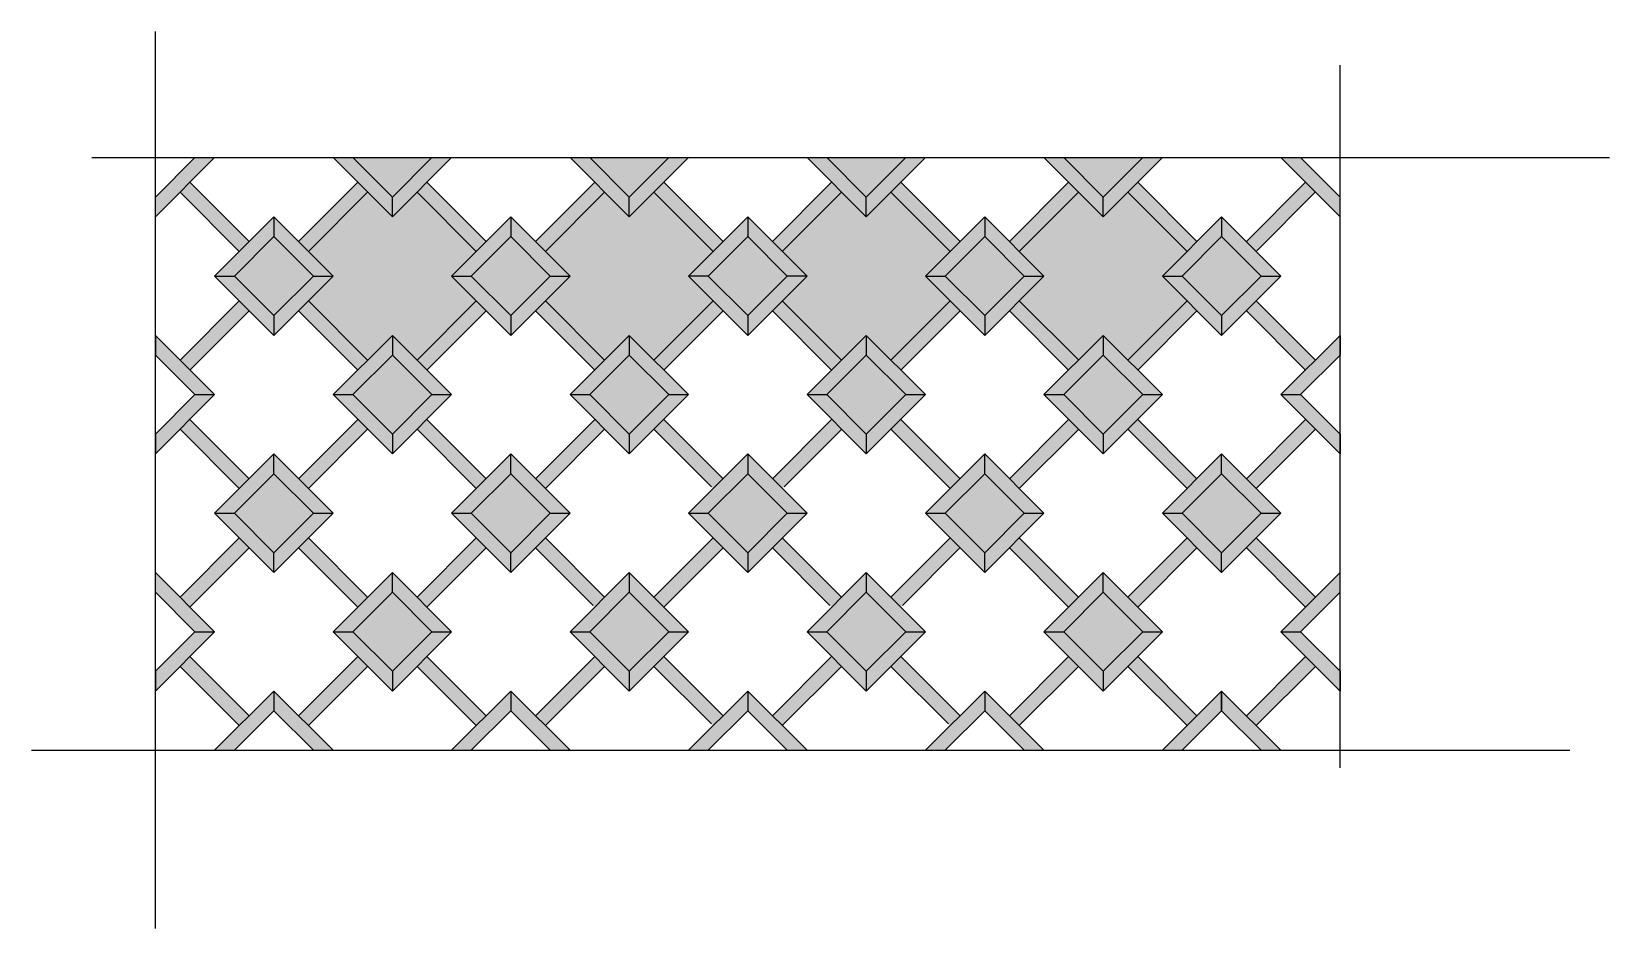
# Model space of a CAD drawing. Header units: millimetres. Extents: x -3946 to 18656, y 1353 to 14193.
import ezdxf

# ---------------------------------------------------------------- set-up
doc = ezdxf.new("R2010")
doc.units = ezdxf.units.MM
doc.header["$LTSCALE"] = 5
for name, color, linetype in [('251', 251, 'Continuous'), ('252', 252, 'Continuous'), ('253', 253, 'Continuous'), ('254', 254, 'Continuous'), ('5HAT', 8, 'Continuous'), ('9TIT', 9, 'Continuous')]:
    doc.layers.add(name, color=color, linetype=linetype)

msp = doc.modelspace()

# ---------------------------------------------------------------- hatches: boundary and pattern name
at = {"layer": '251'}
for points in [[(-2172, 11540), (-2172, 11823), (-1606, 12389), (-1324, 12389)], [(1222, 11823), (1222, 11540), (374, 12389), (656, 12389)], [(1222, 11540), (1222, 11823), (1788, 12389), (2071, 12389)], [(4616, 11823), (4616, 11540), (3768, 12389), (4050, 12389)], [(4616, 11540), (4616, 11823), (5182, 12389), (5465, 12389)], [(8010, 11823), (8010, 11540), (7162, 12389), (7445, 12389)], [(8010, 11540), (8010, 11823), (8576, 12389), (8859, 12389)], [(11404, 11823), (11404, 11540), (10556, 12389), (10839, 12389)], [(11404, 11540), (11404, 11823), (11970, 12389), (12253, 12389)], [(14798, 11823), (14798, 11540), (13950, 12389), (14233, 12389)], [(-475, 11257), (-475, 11540), (-1324, 10692), (-1041, 10692)], [(-475, 11540), (-475, 11257), (91, 10692), (374, 10692)], [(2919, 11257), (2919, 11540), (2071, 10692), (2353, 10692)], [(2919, 11540), (2919, 11257), (3485, 10692), (3768, 10692)], [(6313, 11257), (6313, 11540), (5465, 10692), (5748, 10692)], [(6313, 11540), (6313, 11257), (6879, 10692), (7162, 10692)], [(9707, 11257), (9707, 11540), (8859, 10692), (9142, 10692)], [(9707, 11540), (9707, 11257), (10273, 10692), (10556, 10692)], [(13101, 11257), (13101, 11540), (12253, 10692), (12536, 10692)], [(13101, 11540), (13101, 11257), (13667, 10692), (13950, 10692)], [(-475, 10126), (-475, 9843), (-1324, 10692), (-1041, 10692)], [(-475, 9843), (-475, 10126), (91, 10692), (374, 10692)], [(2919, 10126), (2919, 9843), (2071, 10692), (2353, 10692)], [(2919, 9843), (2919, 10126), (3485, 10692), (3768, 10692)], [(6313, 10126), (6313, 9843), (5465, 10692), (5748, 10692)], [(6313, 9843), (6313, 10126), (6879, 10692), (7162, 10692)], [(9707, 10126), (9707, 9843), (8859, 10692), (9142, 10692)], [(9707, 9843), (9707, 10126), (10273, 10692), (10556, 10692)], [(13101, 10126), (13101, 9843), (12253, 10692), (12536, 10692)], [(13101, 9843), (13101, 10126), (13667, 10692), (13950, 10692)], [(-2172, 9843), (-2172, 9560), (-1606, 8995), (-1324, 8995)], [(1222, 9560), (1222, 9843), (374, 8995), (656, 8995)], [(1222, 9843), (1222, 9560), (1788, 8995), (2071, 8995)], [(4616, 9560), (4616, 9843), (3768, 8995), (4050, 8995)], [(4616, 9843), (4616, 9560), (5182, 8995), (5465, 8995)], [(8010, 9560), (8010, 9843), (7162, 8995), (7445, 8995)], [(8010, 9843), (8010, 9560), (8576, 8995), (8859, 8995)], [(11404, 9560), (11404, 9843), (10556, 8995), (10839, 8995)], [(11404, 9843), (11404, 9560), (11970, 8995), (12253, 8995)], [(14798, 9560), (14798, 9843), (13950, 8995), (14233, 8995)], [(-2172, 8146), (-2172, 8429), (-1606, 8995), (-1324, 8995)], [(1222, 8429), (1222, 8146), (374, 8995), (656, 8995)], [(1222, 8146), (1222, 8429), (1788, 8995), (2071, 8995)], [(4616, 8429), (4616, 8146), (3768, 8995), (4050, 8995)], [(4616, 8146), (4616, 8429), (5182, 8995), (5465, 8995)], [(8010, 8429), (8010, 8146), (7162, 8995), (7445, 8995)], [(8010, 8146), (8010, 8429), (8576, 8995), (8859, 8995)], [(11404, 8429), (11404, 8146), (10556, 8995), (10839, 8995)], [(11404, 8146), (11404, 8429), (11970, 8995), (12253, 8995)], [(14798, 8429), (14798, 8146), (13950, 8995), (14233, 8995)], [(-475, 7863), (-475, 8146), (-1324, 7297), (-1041, 7297)], [(-475, 8146), (-475, 7863), (91, 7297), (374, 7297)], [(2919, 7863), (2919, 8146), (2071, 7297), (2353, 7297)], [(2919, 8146), (2919, 7863), (3485, 7297), (3768, 7297)], [(6313, 7863), (6313, 8146), (5465, 7297), (5748, 7297)], [(6313, 8146), (6313, 7863), (6879, 7297), (7162, 7297)], [(9707, 7863), (9707, 8146), (8859, 7297), (9142, 7297)], [(9707, 8146), (9707, 7863), (10273, 7297), (10556, 7297)], [(13101, 7863), (13101, 8146), (12253, 7297), (12536, 7297)], [(13101, 8146), (13101, 7863), (13667, 7297), (13950, 7297)], [(-475, 6732), (-475, 6449), (-1324, 7297), (-1041, 7297)], [(-475, 6449), (-475, 6732), (91, 7297), (374, 7297)], [(2919, 6732), (2919, 6449), (2071, 7297), (2353, 7297)], [(2919, 6449), (2919, 6732), (3485, 7297), (3768, 7297)], [(6313, 6732), (6313, 6449), (5465, 7297), (5748, 7297)], [(6313, 6449), (6313, 6732), (6879, 7297), (7162, 7297)], [(9707, 6732), (9707, 6449), (8859, 7297), (9142, 7297)], [(9707, 6449), (9707, 6732), (10273, 7297), (10556, 7297)], [(13101, 6732), (13101, 6449), (12253, 7297), (12536, 7297)], [(13101, 6449), (13101, 6732), (13667, 7297), (13950, 7297)], [(-2172, 6449), (-2172, 6166), (-1606, 5600), (-1324, 5600)], [(1222, 6166), (1222, 6449), (374, 5600), (656, 5600)], [(1222, 6449), (1222, 6166), (1788, 5600), (2071, 5600)], [(4616, 6166), (4616, 6449), (3768, 5600), (4050, 5600)], [(4616, 6449), (4616, 6166), (5182, 5600), (5465, 5600)], [(8010, 6166), (8010, 6449), (7162, 5600), (7445, 5600)], [(8010, 6449), (8010, 6166), (8576, 5600), (8859, 5600)], [(11404, 6166), (11404, 6449), (10556, 5600), (10839, 5600)], [(11404, 6449), (11404, 6166), (11970, 5600), (12253, 5600)], [(14798, 6166), (14798, 6449), (13950, 5600), (14233, 5600)], [(-2172, 4752), (-2172, 5035), (-1606, 5600), (-1324, 5600)], [(1222, 5035), (1222, 4752), (374, 5600), (656, 5600)], [(1222, 4752), (1222, 5035), (1788, 5600), (2071, 5600)], [(4616, 5035), (4616, 4752), (3768, 5600), (4050, 5600)], [(4616, 4752), (4616, 5035), (5182, 5600), (5465, 5600)], [(8010, 5035), (8010, 4752), (7162, 5600), (7445, 5600)], [(8010, 4752), (8010, 5035), (8576, 5600), (8859, 5600)], [(11404, 5035), (11404, 4752), (10556, 5600), (10839, 5600)], [(11404, 4752), (11404, 5035), (11970, 5600), (12253, 5600)], [(14798, 5035), (14798, 4752), (13950, 5600), (14233, 5600)], [(-475, 4469), (-475, 4752), (-1324, 3903), (-1041, 3903)], [(-475, 4752), (-475, 4469), (91, 3903), (374, 3903)], [(2919, 4469), (2919, 4752), (2071, 3903), (2353, 3903)], [(2919, 4752), (2919, 4469), (3485, 3903), (3768, 3903)], [(6313, 4469), (6313, 4752), (5465, 3903), (5748, 3903)], [(6313, 4752), (6313, 4469), (6879, 3903), (7162, 3903)], [(9707, 4469), (9707, 4752), (8859, 3903), (9142, 3903)], [(9707, 4752), (9707, 4469), (10273, 3903), (10556, 3903)], [(13101, 4469), (13101, 4752), (12253, 3903), (12536, 3903)], [(13101, 4469), (13101, 4752), (12253, 3903), (12536, 3903)], [(13101, 4752), (13101, 4469), (13667, 3903), (13950, 3903)], [(13101, 4752), (13101, 4469), (13667, 3903), (13950, 3903)]]:
    msp.add_hatch(color=256, dxfattribs=at).paths.add_polyline_path(points)
at = {"layer": '252'}
for points in [[(-1677, 12035), (-1819, 11894), (-970, 11045), (-829, 11187)], [(868, 11894), (727, 12035), (-121, 11187), (20, 11045)], [(1717, 12035), (1576, 11894), (2424, 11045), (2566, 11187)], [(4263, 11894), (4121, 12035), (3273, 11187), (3414, 11045)], [(5111, 12035), (4970, 11894), (5818, 11045), (5960, 11187)], [(7657, 11894), (7515, 12035), (6667, 11187), (6808, 11045)], [(8505, 12035), (8364, 11894), (9212, 11045), (9354, 11187)], [(11051, 11894), (10909, 12035), (10061, 11187), (10202, 11045)], [(11899, 12035), (11758, 11894), (12606, 11045), (12748, 11187)], [(14445, 11894), (14304, 12035), (13455, 11187), (13596, 11045)], [(-829, 10197), (-970, 10338), (-1819, 9489), (-1677, 9348)], [(20, 10338), (-121, 10197), (727, 9348), (868, 9489)], [(2566, 10197), (2424, 10338), (1576, 9489), (1717, 9348)], [(3414, 10338), (3273, 10197), (4121, 9348), (4263, 9489)], [(5960, 10197), (5818, 10338), (4970, 9489), (5111, 9348)], [(6808, 10338), (6667, 10197), (7515, 9348), (7657, 9489)], [(9354, 10197), (9212, 10338), (8364, 9489), (8505, 9348)], [(10202, 10338), (10061, 10197), (10909, 9348), (11051, 9489)], [(12748, 10197), (12606, 10338), (11758, 9489), (11899, 9348)], [(13596, 10338), (13455, 10197), (14304, 9348), (14445, 9489)], [(-829, 7792), (-970, 7651), (-1819, 8500), (-1677, 8641)], [(20, 7651), (-121, 7792), (727, 8641), (868, 8500)], [(2566, 7792), (2424, 7651), (1576, 8500), (1717, 8641)], [(3414, 7651), (3273, 7792), (4121, 8641), (4263, 8500)], [(5960, 7792), (5818, 7651), (4970, 8500), (5111, 8641)], [(6808, 7651), (6667, 7792), (7515, 8641), (7657, 8500)], [(9354, 7792), (9212, 7651), (8364, 8500), (8505, 8641)], [(10202, 7651), (10061, 7792), (10909, 8641), (11051, 8500)], [(12748, 7792), (12606, 7651), (11758, 8500), (11899, 8641)], [(13596, 7651), (13455, 7792), (14304, 8641), (14445, 8500)], [(-1677, 5954), (-1819, 6095), (-970, 6944), (-829, 6802)], [(868, 6095), (727, 5954), (-121, 6802), (20, 6944)], [(1717, 5954), (1576, 6095), (2424, 6944), (2566, 6802)], [(4263, 6095), (4121, 5954), (3273, 6802), (3414, 6944)], [(5111, 5954), (4970, 6095), (5818, 6944), (5960, 6802)], [(7657, 6095), (7515, 5954), (6667, 6802), (6808, 6944)], [(8505, 5954), (8364, 6095), (9212, 6944), (9354, 6802)], [(11051, 6095), (10909, 5954), (10061, 6802), (10202, 6944)], [(11899, 5954), (11758, 6095), (12606, 6944), (12748, 6802)], [(14445, 6095), (14304, 5954), (13455, 6802), (13596, 6944)], [(-829, 4398), (-970, 4257), (-1819, 5105), (-1677, 5247)], [(20, 4257), (-121, 4398), (727, 5247), (868, 5105)], [(2566, 4398), (2424, 4257), (1576, 5105), (1717, 5247)], [(3414, 4257), (3273, 4398), (4121, 5247), (4263, 5105)], [(5960, 4398), (5818, 4257), (4970, 5105), (5111, 5247)], [(6808, 4257), (6667, 4398), (7515, 5247), (7657, 5105)], [(9354, 4398), (9212, 4257), (8364, 5105), (8505, 5247)], [(10202, 4257), (10061, 4398), (10909, 5247), (11051, 5105)], [(12748, 4398), (12606, 4257), (11758, 5105), (11899, 5247)], [(13596, 4257), (13455, 4398), (14304, 5247), (14445, 5105)]]:
    msp.add_hatch(color=256, dxfattribs=at).paths.add_polyline_path(points)
at = {"layer": '253'}
for points in [[(656, 12389), (1222, 11823), (1788, 12389)], [(5182, 12389), (4050, 12389), (4616, 11823)], [(8576, 12389), (7445, 12389), (8010, 11823)], [(11970, 12389), (10839, 12389), (11404, 11823)], [(91, 10692), (-475, 11257), (-1041, 10692), (-475, 10126)], [(3485, 10692), (2919, 11257), (2353, 10692), (2919, 10126)], [(6879, 10692), (6313, 11257), (5748, 10692), (6313, 10126)], [(10273, 10692), (9707, 11257), (9142, 10692), (9707, 10126)], [(13667, 10692), (13101, 11257), (12536, 10692), (13101, 10126)], [(1788, 8995), (1222, 9560), (656, 8995), (1222, 8429)], [(5182, 8995), (4616, 9560), (4050, 8995), (4616, 8429)], [(8576, 8995), (8010, 9560), (7445, 8995), (8010, 8429)], [(11970, 8995), (11404, 9560), (10839, 8995), (11404, 8429)], [(91, 7297), (-475, 7863), (-1041, 7297), (-475, 6732)], [(3485, 7297), (2919, 7863), (2353, 7297), (2919, 6732)], [(6879, 7297), (6313, 7863), (5748, 7297), (6313, 6732)], [(10273, 7297), (9707, 7863), (9142, 7297), (9707, 6732)], [(13667, 7297), (13101, 7863), (12536, 7297), (13101, 6732)], [(1788, 5600), (1222, 6166), (656, 5600), (1222, 5035)], [(5182, 5600), (4616, 6166), (4050, 5600), (4616, 5035)], [(8576, 5600), (8010, 6166), (7445, 5600), (8010, 5035)], [(11970, 5600), (11404, 6166), (10839, 5600), (11404, 5035)]]:
    msp.add_hatch(color=256, dxfattribs=at).paths.add_polyline_path(points)
at = {"layer": '254'}
for points in [[(2424, 11045), (1576, 11894), (1222, 11540), (868, 11894), (20, 11045), (374, 10692), (20, 10338), (868, 9489), (1222, 9843), (1576, 9489), (2424, 10338), (2071, 10692)], [(5465, 10692), (5818, 11045), (4970, 11894), (4616, 11540), (4263, 11894), (3414, 11045), (3768, 10692), (3414, 10338), (4263, 9489), (4616, 9843), (4970, 9489), (5818, 10338)], [(8859, 10692), (9212, 11045), (8364, 11894), (8010, 11540), (7657, 11894), (6808, 11045), (7162, 10692), (6808, 10338), (7657, 9489), (8010, 9843), (8364, 9489), (9212, 10338)], [(12253, 10692), (12606, 11045), (11758, 11894), (11404, 11540), (11051, 11894), (10202, 11045), (10556, 10692), (10202, 10338), (11051, 9489), (11404, 9843), (11758, 9489), (12606, 10338)]]:
    msp.add_hatch(color=256, dxfattribs=at).paths.add_polyline_path(points)

# ---------------------------------------------------------------- linework, layer by layer
at = {"layer": '253'}
for p, q in [((-3084, 12389), (18656, 12389)), ((-3946, 3903), (18091, 3903))]:
    msp.add_line(p, q, dxfattribs=at)
at = {"layer": '5HAT'}
for p, q in [((-2172, 1353), (-2172, 14193)), ((14798, 3654), (14798, 13712))]:
    msp.add_line(p, q, dxfattribs=at)
at = {"layer": '9TIT'}
for p, q in [((-2172, 11823), (-1606, 12389)), ((-2172, 11540), (-1324, 12389)), ((-1606, 12389), (-1324, 12389)), ((1222, 11540), (374, 12389)), ((374, 12389), (656, 12389)), ((1222, 11823), (656, 12389)), ((1222, 11823), (1788, 12389)), ((1222, 11540), (2071, 12389)), ((1788, 12389), (2071, 12389)), ((4616, 11540), (3768, 12389)), ((3768, 12389), (4050, 12389)), ((4616, 11823), (4050, 12389)), ((4616, 11823), (5182, 12389)), ((4616, 11540), (5465, 12389)), ((5182, 12389), (5465, 12389)), ((8010, 11540), (7162, 12389)), ((7162, 12389), (7445, 12389)), ((8010, 11823), (7445, 12389)), ((8010, 11823), (8576, 12389)), ((8010, 11540), (8859, 12389)), ((8576, 12389), (8859, 12389)), ((11404, 11540), (10556, 12389)), ((10556, 12389), (10839, 12389)), ((11404, 11823), (10839, 12389)), ((11404, 11823), (11970, 12389)), ((11404, 11540), (12253, 12389)), ((11970, 12389), (12253, 12389)), ((14798, 11540), (13950, 12389)), ((13950, 12389), (14233, 12389)), ((14798, 11823), (14233, 12389)), ((-829, 11187), (-1677, 12035)), ((-121, 11187), (727, 12035)), ((2566, 11187), (1717, 12035)), ((3273, 11187), (4121, 12035)), ((5960, 11187), (5111, 12035)), ((6667, 11187), (7515, 12035)), ((9354, 11187), (8505, 12035)), ((10061, 11187), (10909, 12035)), ((12748, 11187), (11899, 12035)), ((13455, 11187), (14304, 12035)), ((-2172, 11540), (-2172, 11823)), ((-970, 11045), (-1819, 11894)), ((20, 11045), (868, 11894)), ((1222, 11540), (1222, 11823)), ((2424, 11045), (1576, 11894)), ((3414, 11045), (4263, 11894)), ((4616, 11540), (4616, 11823)), ((5818, 11045), (4970, 11894)), ((6808, 11045), (7657, 11894)), ((8010, 11540), (8010, 11823)), ((9212, 11045), (8364, 11894)), ((10202, 11045), (11049, 11892)), ((11404, 11540), (11404, 11823)), ((12606, 11045), (11758, 11894)), ((13596, 11045), (14443, 11892)), ((14798, 11540), (14798, 11823)), ((14798, 11540), (14798, 11823)), ((-475, 11540), (-1324, 10692)), ((-475, 11540), (374, 10692)), ((-475, 11540), (-475, 11257)), ((2919, 11540), (2071, 10692)), ((2919, 11540), (2919, 11257)), ((2919, 11540), (3768, 10692)), ((6313, 11540), (5465, 10692)), ((6313, 11540), (7162, 10692)), ((6313, 11540), (6313, 11257)), ((9707, 11540), (8859, 10692)), ((9707, 11540), (9707, 11257)), ((9707, 11540), (10556, 10692)), ((13101, 11540), (12253, 10692)), ((13101, 11540), (13101, 11257)), ((13101, 11540), (13950, 10692)), ((-475, 11257), (-1041, 10692)), ((-475, 11257), (91, 10692)), ((2919, 11257), (2353, 10692)), ((2919, 11257), (3485, 10692)), ((6313, 11257), (5748, 10692)), ((6313, 11257), (6879, 10692)), ((9707, 11257), (9142, 10692)), ((9707, 11257), (10273, 10692)), ((13101, 11257), (12536, 10692)), ((13101, 11257), (13667, 10692)), ((-1324, 10692), (-1041, 10692)), ((-1324, 10692), (-475, 9843)), ((-1041, 10692), (-475, 10126)), ((91, 10692), (-475, 10126)), ((374, 10692), (-475, 9843)), ((91, 10692), (374, 10692)), ((2071, 10692), (2353, 10692)), ((2071, 10692), (2919, 9843)), ((2353, 10692), (2919, 10126)), ((3485, 10692), (2919, 10126)), ((3768, 10692), (2919, 9843)), ((3485, 10692), (3768, 10692)), ((5748, 10692), (5465, 10692)), ((5465, 10692), (6313, 9843)), ((5748, 10692), (6313, 10126)), ((7162, 10692), (6313, 9843)), ((6879, 10692), (6313, 10126)), ((7162, 10692), (6879, 10692)), ((8859, 10692), (9707, 9843)), ((8859, 10692), (9142, 10692)), ((9142, 10692), (9707, 10126)), ((10273, 10692), (9707, 10126)), ((10556, 10692), (9707, 9843)), ((10273, 10692), (10556, 10692)), ((12253, 10692), (13101, 9843)), ((12253, 10692), (12536, 10692)), ((12536, 10692), (13101, 10126)), ((13667, 10692), (13101, 10126)), ((13950, 10692), (13101, 9843)), ((13667, 10692), (13950, 10692)), ((-970, 10338), (-1819, 9489)), ((-829, 10197), (-1677, 9348)), ((-121, 10197), (727, 9348)), ((20, 10338), (868, 9489)), ((2424, 10338), (1576, 9489)), ((2566, 10197), (1717, 9348)), ((3273, 10197), (4121, 9348)), ((3414, 10338), (4263, 9489)), ((5818, 10338), (4970, 9489)), ((5960, 10197), (5111, 9348)), ((6667, 10197), (7515, 9348)), ((6808, 10338), (7657, 9489)), ((9212, 10338), (8364, 9489)), ((9354, 10197), (8505, 9348)), ((10061, 10197), (10909, 9348)), ((10202, 10338), (11049, 9492)), ((12606, 10338), (11758, 9489)), ((12748, 10197), (11899, 9348)), ((13455, 10197), (14304, 9348)), ((13596, 10338), (14443, 9492)), ((-475, 10126), (-475, 9843)), ((2919, 10126), (2919, 9843)), ((6313, 10126), (6313, 9843)), ((9707, 10126), (9707, 9843)), ((13101, 10126), (13101, 9843)), ((-2172, 9843), (-1324, 8995)), ((-2172, 9843), (-2172, 9560)), ((1222, 9843), (374, 8995)), ((1222, 9843), (2071, 8995)), ((1222, 9843), (1222, 9560)), ((4616, 9843), (3768, 8995)), ((4616, 9843), (5465, 8995)), ((4616, 9843), (4616, 9560)), ((8010, 9843), (7162, 8995)), ((8010, 9843), (8859, 8995)), ((8010, 9843), (8010, 9560)), ((11404, 9843), (10556, 8995)), ((11404, 9843), (12253, 8995)), ((11404, 9843), (11404, 9560)), ((14798, 9843), (13950, 8995)), ((14798, 9843), (14798, 9560)), ((14798, 9843), (14798, 9560)), ((-2172, 9560), (-1606, 8995)), ((1222, 9560), (656, 8995)), ((1222, 9560), (1788, 8995)), ((4616, 9560), (4050, 8995)), ((4616, 9560), (5182, 8995)), ((8010, 9560), (7445, 8995)), ((8010, 9560), (8576, 8995)), ((11404, 9560), (10839, 8995)), ((11404, 9560), (11970, 8995)), ((14798, 9560), (14233, 8995)), ((-1606, 8995), (-2172, 8429)), ((-1324, 8995), (-2172, 8146)), ((-1606, 8995), (-1324, 8995)), ((374, 8995), (656, 8995)), ((374, 8995), (1222, 8146)), ((656, 8995), (1222, 8429)), ((1788, 8995), (1222, 8429)), ((2071, 8995), (1222, 8146)), ((1788, 8995), (2071, 8995)), ((3768, 8995), (4050, 8995)), ((3768, 8995), (4616, 8146)), ((4050, 8995), (4616, 8429)), ((5182, 8995), (4616, 8429)), ((5465, 8995), (4616, 8146)), ((5182, 8995), (5465, 8995)), ((7162, 8995), (7445, 8995)), ((7162, 8995), (8010, 8146)), ((7445, 8995), (8010, 8429)), ((8576, 8995), (8010, 8429)), ((8859, 8995), (8010, 8146)), ((8576, 8995), (8859, 8995)), ((10556, 8995), (11404, 8146)), ((10556, 8995), (10839, 8995)), ((10839, 8995), (11404, 8429)), ((11970, 8995), (11404, 8429)), ((12253, 8995), (11404, 8146)), ((11970, 8995), (12253, 8995)), ((13950, 8995), (14798, 8146)), ((13950, 8995), (14233, 8995)), ((14233, 8995), (14798, 8429)), ((-829, 7792), (-1677, 8641)), ((-121, 7792), (727, 8641)), ((2566, 7792), (1717, 8641)), ((3273, 7792), (4121, 8641)), ((5960, 7792), (5111, 8641)), ((6667, 7792), (7515, 8641)), ((9354, 7792), (8505, 8641)), ((10061, 7792), (10909, 8641)), ((12748, 7792), (11899, 8641)), ((13455, 7792), (14304, 8641)), ((-2172, 8429), (-2172, 8146)), ((-970, 7651), (-1819, 8500)), ((20, 7651), (868, 8500)), ((1222, 8429), (1222, 8146)), ((2424, 7651), (1576, 8500)), ((3414, 7651), (4263, 8500)), ((4616, 8429), (4616, 8146)), ((5794, 7675), (4970, 8500)), ((6833, 7675), (7655, 8498)), ((8010, 8429), (8010, 8146)), ((9212, 7651), (8364, 8500)), ((10202, 7651), (11049, 8498)), ((11404, 8429), (11404, 8146)), ((12606, 7651), (11758, 8500)), ((13596, 7651), (14443, 8498)), ((14798, 8429), (14798, 8146)), ((14798, 8429), (14798, 8146)), ((-1324, 7297), (-475, 8146)), ((374, 7297), (-475, 8146)), ((-475, 7863), (-475, 8146)), ((2071, 7297), (2919, 8146)), ((2919, 7863), (2919, 8146)), ((3768, 7297), (2919, 8146)), ((6313, 8146), (5465, 7297)), ((6313, 8146), (7162, 7297)), ((6313, 8146), (6313, 7863)), ((8859, 7297), (9707, 8146)), ((9707, 7863), (9707, 8146)), ((10556, 7297), (9707, 8146)), ((12253, 7297), (13101, 8146)), ((13101, 7863), (13101, 8146)), ((13950, 7297), (13101, 8146)), ((-1041, 7297), (-475, 7863)), ((91, 7297), (-475, 7863)), ((2353, 7297), (2919, 7863)), ((3485, 7297), (2919, 7863)), ((6313, 7863), (5748, 7297)), ((6313, 7863), (6879, 7297)), ((9142, 7297), (9707, 7863)), ((10273, 7297), (9707, 7863)), ((12536, 7297), (13101, 7863)), ((13667, 7297), (13101, 7863)), ((-475, 6449), (-1324, 7297)), ((-1324, 7297), (-1041, 7297)), ((-475, 6732), (-1041, 7297)), ((-475, 6732), (91, 7297)), ((-475, 6449), (374, 7297)), ((91, 7297), (374, 7297)), ((2919, 6449), (2071, 7297)), ((2071, 7297), (2353, 7297)), ((2919, 6732), (2353, 7297)), ((2919, 6732), (3485, 7297)), ((2919, 6449), (3768, 7297)), ((3485, 7297), (3768, 7297)), ((5465, 7297), (5748, 7297)), ((5465, 7297), (6313, 6449)), ((5748, 7297), (6313, 6732)), ((6879, 7297), (6313, 6732)), ((7162, 7297), (6313, 6449)), ((6879, 7297), (7162, 7297)), ((8859, 7297), (9142, 7297)), ((9707, 6449), (8859, 7297)), ((9707, 6732), (9142, 7297)), ((9707, 6732), (10273, 7297)), ((9707, 6449), (10556, 7297)), ((10273, 7297), (10556, 7297)), ((12253, 7297), (12536, 7297)), ((13101, 6449), (12253, 7297)), ((13101, 6732), (12536, 7297)), ((13101, 6732), (13667, 7297)), ((13101, 6449), (13950, 7297)), ((13667, 7297), (13950, 7297)), ((-1819, 6095), (-970, 6944)), ((-1677, 5954), (-829, 6802)), ((727, 5954), (-121, 6802)), ((868, 6095), (20, 6944)), ((1576, 6095), (2424, 6944)), ((1717, 5954), (2566, 6802)), ((4097, 5978), (3273, 6802)), ((4263, 6095), (3414, 6944)), ((4970, 6095), (5818, 6944)), ((5111, 5954), (5960, 6802)), ((7491, 5978), (6667, 6802)), ((7657, 6095), (6808, 6944)), ((8364, 6095), (9212, 6944)), ((8530, 5978), (9352, 6800)), ((10909, 5954), (10061, 6802)), ((11051, 6095), (10202, 6944)), ((11758, 6095), (12606, 6944)), ((11899, 5954), (12748, 6802)), ((14304, 5954), (13455, 6802)), ((14445, 6095), (13596, 6944)), ((-475, 6449), (-475, 6732)), ((2919, 6449), (2919, 6732)), ((6313, 6732), (6313, 6449)), ((9707, 6449), (9707, 6732)), ((13101, 6449), (13101, 6732)), ((-1324, 5600), (-2172, 6449)), ((-2172, 6166), (-2172, 6449)), ((374, 5600), (1222, 6449)), ((1222, 6166), (1222, 6449)), ((2071, 5600), (1222, 6449)), ((4616, 6449), (3768, 5600)), ((4616, 6449), (5465, 5600)), ((4616, 6449), (4616, 6166)), ((8010, 6449), (7162, 5600)), ((8010, 6449), (8859, 5600)), ((8010, 6449), (8010, 6166)), ((10556, 5600), (11404, 6449)), ((12253, 5600), (11404, 6449)), ((11404, 6166), (11404, 6449)), ((13950, 5600), (14798, 6449)), ((14798, 6166), (14798, 6449)), ((14798, 6166), (14798, 6449)), ((-1606, 5600), (-2172, 6166)), ((656, 5600), (1222, 6166)), ((1788, 5600), (1222, 6166)), ((4616, 6166), (4050, 5600)), ((4616, 6166), (5182, 5600)), ((8010, 6166), (7445, 5600)), ((8010, 6166), (8576, 5600)), ((10839, 5600), (11404, 6166)), ((11970, 5600), (11404, 6166)), ((14233, 5600), (14798, 6166)), ((-1606, 5600), (-2172, 5035)), ((-1324, 5600), (-2172, 4752)), ((-1606, 5600), (-1324, 5600)), ((-1606, 5600), (-1324, 5600)), ((374, 5600), (656, 5600)), ((374, 5600), (1222, 4752)), ((374, 5600), (656, 5600)), ((656, 5600), (1222, 5035)), ((1788, 5600), (1222, 5035)), ((2071, 5600), (1222, 4752)), ((1788, 5600), (2071, 5600)), ((1788, 5600), (2071, 5600)), ((3768, 5600), (4050, 5600)), ((3768, 5600), (4616, 4752)), ((4050, 5600), (4616, 5035)), ((5182, 5600), (4616, 5035)), ((5465, 5600), (4616, 4752)), ((5182, 5600), (5465, 5600)), ((7162, 5600), (7445, 5600)), ((7162, 5600), (8010, 4752)), ((7445, 5600), (8010, 5035)), ((8576, 5600), (8010, 5035)), ((8859, 5600), (8010, 4752)), ((8576, 5600), (8859, 5600)), ((10556, 5600), (10839, 5600)), ((10556, 5600), (11404, 4752)), ((10556, 5600), (10839, 5600)), ((10839, 5600), (11404, 5035)), ((11970, 5600), (11404, 5035)), ((12253, 5600), (11404, 4752)), ((11970, 5600), (12253, 5600)), ((11970, 5600), (12253, 5600)), ((13950, 5600), (14233, 5600)), ((13950, 5600), (14798, 4752)), ((13950, 5600), (14233, 5600)), ((14233, 5600), (14798, 5035)), ((-1677, 5247), (-829, 4398)), ((727, 5247), (-121, 4398)), ((1717, 5247), (2566, 4398)), ((3273, 4398), (4121, 5247)), ((5960, 4398), (5111, 5247)), ((6667, 4398), (7515, 5247)), ((9354, 4398), (8505, 5247)), ((10909, 5247), (10061, 4398)), ((11899, 5247), (12748, 4398)), ((14304, 5247), (13455, 4398)), ((-2172, 5035), (-2172, 4752)), ((-1819, 5105), (-970, 4257)), ((868, 5105), (20, 4257)), ((1222, 5035), (1222, 4752)), ((1576, 5105), (2424, 4257)), ((3414, 4257), (4263, 5105)), ((4616, 5035), (4616, 4752)), ((5794, 4281), (4970, 5105)), ((6808, 4257), (7657, 5105)), ((8010, 5035), (8010, 4752)), ((9188, 4281), (8364, 5105)), ((11051, 5105), (10202, 4257)), ((11404, 5035), (11404, 4752)), ((11758, 5105), (12606, 4257)), ((14445, 5105), (13596, 4257)), ((14798, 5035), (14798, 4752)), ((14798, 5035), (14798, 4752)), ((-475, 4752), (-1324, 3903)), ((-475, 4752), (374, 3903)), ((-475, 4752), (-475, 4469)), ((2919, 4752), (2071, 3903)), ((2919, 4752), (3768, 3903)), ((2919, 4752), (2919, 4469)), ((6313, 4752), (5465, 3903)), ((6313, 4752), (7162, 3903)), ((6313, 4752), (6313, 4469)), ((9707, 4752), (8859, 3903)), ((9707, 4752), (10556, 3903)), ((9707, 4752), (9707, 4469)), ((13101, 4752), (12253, 3903)), ((12253, 3903), (13101, 4752)), ((13101, 4752), (13101, 4469)), ((13101, 4752), (13950, 3903)), ((13950, 3903), (13101, 4752)), ((13101, 4469), (13101, 4752)), ((-475, 4469), (-1041, 3903)), ((-475, 4469), (91, 3903)), ((2353, 3903), (2919, 4469)), ((3485, 3903), (2919, 4469)), ((6313, 4469), (5748, 3903)), ((6313, 4469), (6879, 3903)), ((9707, 4469), (9142, 3903)), ((9707, 4469), (10273, 3903)), ((13101, 4469), (12536, 3903)), ((12536, 3903), (13101, 4469)), ((13101, 4469), (13667, 3903)), ((13667, 3903), (13101, 4469)), ((-1324, 3903), (-1041, 3903)), ((91, 3903), (374, 3903)), ((2071, 3903), (2353, 3903)), ((2071, 3903), (2353, 3903)), ((3485, 3903), (3768, 3903)), ((3485, 3903), (3768, 3903)), ((5465, 3903), (5748, 3903)), ((6879, 3903), (7162, 3903)), ((8859, 3903), (9142, 3903)), ((10273, 3903), (10556, 3903)), ((12253, 3903), (12536, 3903)), ((12253, 3903), (12536, 3903)), ((12253, 3903), (12536, 3903)), ((13667, 3903), (13950, 3903)), ((13667, 3903), (13950, 3903)), ((13667, 3903), (13950, 3903))]:
    msp.add_line(p, q, dxfattribs=at)

doc.saveas('drawing.dxf')
